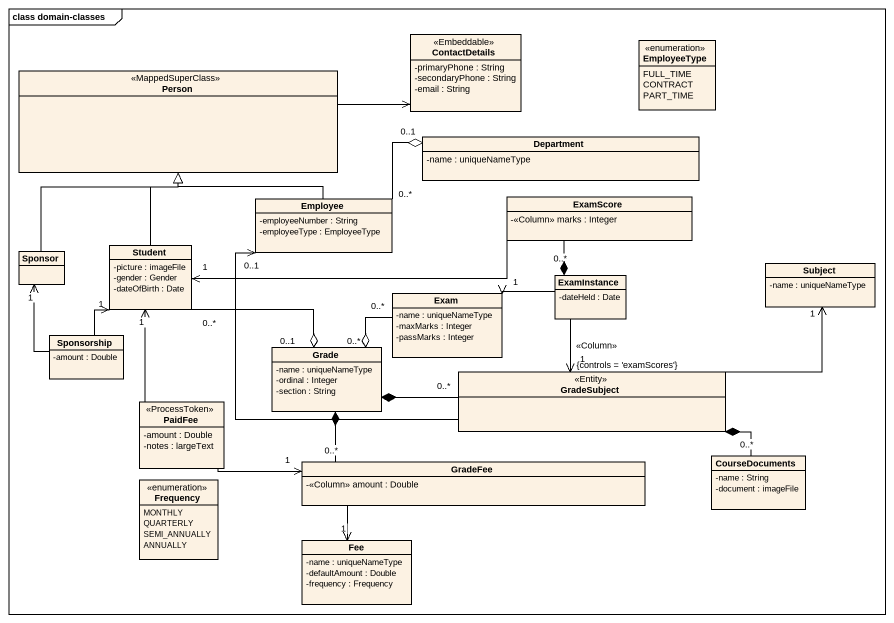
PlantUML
@startuml
mainframe class domain-classes
hide circle
hide empty members
skinparam classAttributeIconSize 0
class ContactDetails <<Embeddable>> {
  -primaryPhone : String
  -secondaryPhone : String
  -email : String
}
enum EmployeeType {
  FULL_TIME
  CONTRACT
  PART_TIME
}
class "Person" as Person_ <<MappedSuperClass>>
class Department {
  -name : uniqueNameType
}
class Employee {
  -employeeNumber : String
  -employeeType : EmployeeType
}
class ExamScore {
  -<<Column>> marks : Integer
}
class Sponsor
class Student {
  -picture : imageFile
  -gender : Gender
  -dateOfBirth : Date
}
class Subject {
  -name : uniqueNameType
}
class Exam {
  -name : uniqueNameType
  -maxMarks : Integer
  -passMarks : Integer
}
class ExamInstance {
  -dateHeld : Date
}
class Sponsorship {
  -amount : Double
}
class Grade {
  -name : uniqueNameType
  -ordinal : Integer
  -section : String
}
class GradeSubject <<Entity>>
class PaidFee <<ProcessToken>> {
  -amount : Double
  -notes : largeText
}
class GradeFee {
  -<<Column>> amount : Double
}
class CourseDocuments {
  -name : String
  -document : imageFile
}
enum Frequency {
  MONTHLY
  QUARTERLY
  SEMI_ANNUALLY
  ANNUALLY
}
class Fee {
  -name : uniqueNameType
  -defaultAmount : Double
  -frequency : Frequency
}
Person_ -right-> ContactDetails
Department "0..1" o-left- "0..*" Employee
Employee -up-|> Person_
ExamScore -left-> "1" Student
Sponsor -up-|> Person_
Student -up-|> Person_
ExamInstance *-up- "0..*" ExamScore
ExamInstance -left-> "1" Exam
ExamInstance --> "1\n<<Column>>\n{controls = 'examScores'}" GradeSubject
Sponsorship -up-> "1" Sponsor
Sponsorship -up-> "1" Student
Grade "0..1" o-left- "0..*" Student
Grade "0..*" o-right- "0..*" Exam
Grade *-right- "0..*" GradeSubject
Grade *-- "0..*" GradeFee
GradeSubject -up-> "0..1" Employee
GradeSubject -right-> "1" Subject
GradeSubject *-right- "0..*" CourseDocuments
PaidFee -up-> "1" Student
PaidFee -right-> "1" GradeFee
GradeFee --> "1" Fee
@enduml
